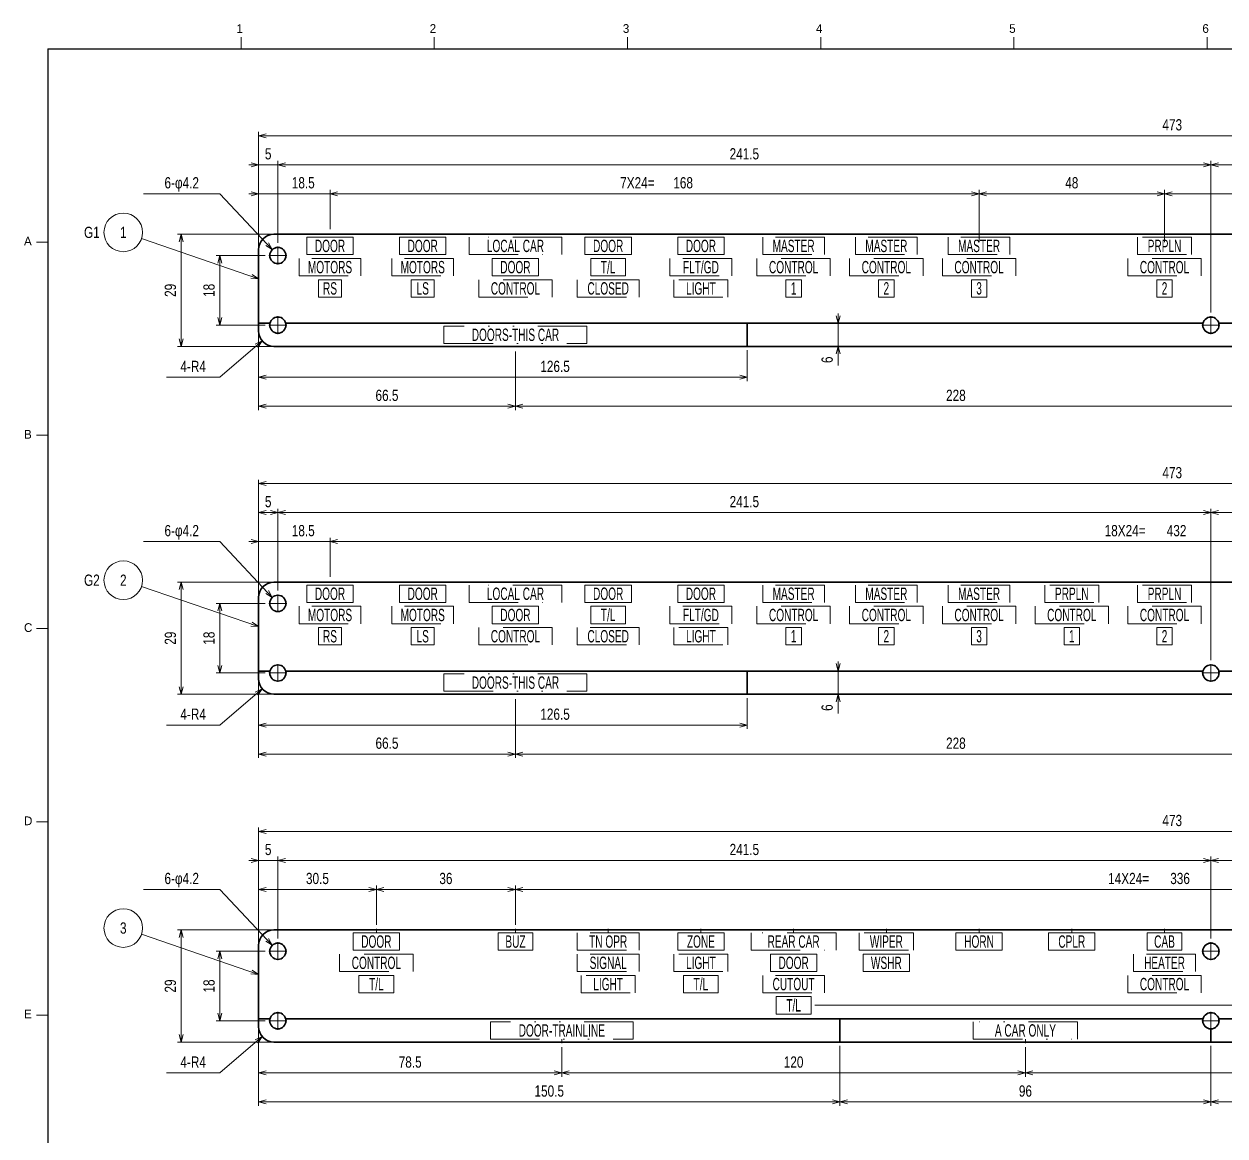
# Model space of a CAD drawing. Header units: millimetres. Extents: x 10 to 832, y 7 to 590.
# Drawn here: x 29.3 to 340.1, y 302.7 to 590.4 of the extents above; entities that cross this region are included whole.
import ezdxf
from ezdxf.enums import TextEntityAlignment as Align

# ---------------------------------------------------------------- set-up
doc = ezdxf.new("R2010")
doc.units = ezdxf.units.MM
doc.linetypes.add('DASHDOT', pattern=[25.3, 12.7, -6.3, 0, -6.3])
doc.linetypes.add('DIVIDE', pattern=[31.6, 12.7, -6.3, 0, -6.3, 0, -6.3])
for name, color, linetype in [('GR1_03', 7, 'Continuous'), ('GR1_08', 7, 'Continuous'), ('GR1_15', 7, 'Continuous'), ('GR1_16', 7, 'Continuous'), ('図面枠B6M', 7, 'Continuous')]:
    doc.layers.add(name, color=color, linetype=linetype)
doc.styles.add('HG丸ｺﾞｼｯｸM-PRO', font='')
doc.styles.get('HG丸ｺﾞｼｯｸM-PRO').set_extended_font_data('HG丸ｺﾞｼｯｸM-PRO')

# ---------------------------------------------------------------- blocks, each defined once
blk = doc.blocks.new('BLKF023')
at = {"layer": '図面枠B6M', "color": 4, "linetype": 'Continuous', "lineweight": 13}
for p, q in [((85.5, 587), (85.5, 584)), ((135.5, 587), (135.5, 584)), ((185.5, 587), (185.5, 584)), ((235.5, 587), (235.5, 584)), ((285.5, 587), (285.5, 584)), ((335.5, 587), (335.5, 584)), ((32.5, 534), (35.5, 534)), ((32.5, 484), (35.5, 484)), ((32.5, 434), (35.5, 434)), ((32.5, 384), (35.5, 384)), ((32.5, 334), (35.5, 334))]:
    blk.add_line(p, q, dxfattribs=at)
at = {"layer": '図面枠B6M', "color": 2, "linetype": 'Continuous', "lineweight": 25}
for q in [(35.5, 15), (831.5, 584)]:
    blk.add_line((35.5, 584), q, dxfattribs=at)
at = {"layer": '図面枠B6M', "color": 4, "linetype": 'Continuous', "lineweight": 13, "style": 'HG丸ｺﾞｼｯｸM-PRO'}
for s, width, p in [('1', 1.003994, (84.29, 587.45)), ('2', 1.003994, (134.3, 587.45)), ('3', 1.003994, (184.29, 587.45)), ('4', 1.003994, (234.29, 587.45)), ('5', 1.003994, (284.29, 587.45)), ('6', 1.003994, (334.29, 587.45)), ('A', 1.002405, (29.29, 532.45)), ('B', 1.004704, (29.29, 482.45)), ('C', 1.001214, (29.29, 432.45)), ('D', 1.002334, (29.29, 382.45)), ('E', 1.001589, (29.29, 332.45))]:
    blk.add_text(s, height=2.25, dxfattribs=dict(at, width=width)).set_placement(p, align=Align.BOTTOM_LEFT)
blk = doc.blocks.new('FXTIP_ARROW_S')
at = {"color": 0, "linetype": 'Continuous', "lineweight": -2}
for q in [(-1, 0), (-0.97, 0.26), (-0.97, -0.26)]:
    blk.add_line((0, 0), q, dxfattribs=at)
blk = doc.blocks.new('FXTIP_ARROW_E')
at = {"color": 0, "linetype": 'Continuous', "lineweight": -2}
for q in [(-1, 0), (-0.97, 0.26), (-0.97, -0.26)]:
    blk.add_line((0, 0), q, dxfattribs=at)
blk = doc.blocks.new('BLKF029')
at = {"layer": 'GR1_03', "color": 4, "linetype": 'DIVIDE', "lineweight": 13}
for p, q in [((126.5, 355.26), (114.5, 355.26)), ((114.5, 355.26), (114.5, 350.76)), ((126.5, 350.76), (126.5, 355.26)), ((114.5, 350.76), (126.5, 350.76))]:
    blk.add_line(p, q, dxfattribs=at)
blk = doc.blocks.new('BLKF030')
at = {"layer": 'GR1_03', "color": 4, "linetype": 'DIVIDE', "lineweight": 13}
for p, q in [((161, 355.26), (152, 355.26)), ((152, 355.26), (152, 350.76)), ((161, 350.76), (161, 355.26)), ((152, 350.76), (161, 350.76))]:
    blk.add_line(p, q, dxfattribs=at)
blk = doc.blocks.new('BLKF036')
at = {"layer": 'GR1_03', "color": 4, "linetype": 'DIVIDE', "lineweight": 13}
for p, q in [((188.5, 355.26), (172.5, 355.26)), ((172.5, 355.26), (172.5, 350.76)), ((188.5, 350.76), (188.5, 355.26)), ((172.5, 350.76), (188.5, 350.76))]:
    blk.add_line(p, q, dxfattribs=at)
blk = doc.blocks.new('BLKF037')
at = {"layer": 'GR1_03', "color": 4, "linetype": 'DIVIDE', "lineweight": 13}
for p, q in [((188.5, 349.76), (172.5, 349.76)), ((172.5, 349.76), (172.5, 345.26)), ((188.5, 345.26), (188.5, 349.76)), ((172.5, 345.26), (188.5, 345.26))]:
    blk.add_line(p, q, dxfattribs=at)
blk = doc.blocks.new('BLKF038')
at = {"layer": 'GR1_03', "color": 4, "linetype": 'DIVIDE', "lineweight": 13}
for p, q in [((332.5, 349.76), (316.5, 349.76)), ((316.5, 349.76), (316.5, 345.26)), ((332.5, 345.26), (332.5, 349.76)), ((316.5, 345.26), (332.5, 345.26))]:
    blk.add_line(p, q, dxfattribs=at)
blk = doc.blocks.new('BLKF043')
at = {"layer": 'GR1_03', "color": 4, "linetype": 'DIVIDE', "lineweight": 13}
for p, q in [((259.5, 355.26), (245.5, 355.26)), ((245.5, 355.26), (245.5, 350.76)), ((259.5, 350.76), (259.5, 355.26)), ((245.5, 350.76), (259.5, 350.76))]:
    blk.add_line(p, q, dxfattribs=at)
blk = doc.blocks.new('BLKF044')
at = {"layer": 'GR1_03', "color": 4, "linetype": 'DIVIDE', "lineweight": 13}
for p, q in [((211.5, 349.76), (197.5, 349.76)), ((197.5, 349.76), (197.5, 345.26)), ((211.5, 345.26), (211.5, 349.76)), ((197.5, 345.26), (211.5, 345.26))]:
    blk.add_line(p, q, dxfattribs=at)
blk = doc.blocks.new('BLKF045')
at = {"layer": 'GR1_03', "color": 4, "linetype": 'DIVIDE', "lineweight": 13}
for p, q in [((187.5, 344.26), (173.5, 344.26)), ((173.5, 344.26), (173.5, 339.76)), ((187.5, 339.76), (187.5, 344.26)), ((173.5, 339.76), (187.5, 339.76))]:
    blk.add_line(p, q, dxfattribs=at)
blk = doc.blocks.new('BLKF046')
at = {"layer": 'GR1_03', "color": 4, "linetype": 'DIVIDE', "lineweight": 13}
for p, q in [((125, 344.26), (116, 344.26)), ((116, 344.26), (116, 339.76)), ((125, 339.76), (125, 344.26)), ((116, 339.76), (125, 339.76))]:
    blk.add_line(p, q, dxfattribs=at)
blk = doc.blocks.new('BLKF047')
at = {"layer": 'GR1_03', "color": 4, "linetype": 'DIVIDE', "lineweight": 13}
for p, q in [((130, 349.76), (111, 349.76)), ((111, 349.76), (111, 345.26)), ((130, 345.26), (130, 349.76)), ((111, 345.26), (130, 345.26))]:
    blk.add_line(p, q, dxfattribs=at)
blk = doc.blocks.new('BLKF048')
at = {"layer": 'GR1_03', "color": 4, "linetype": 'DIVIDE', "lineweight": 13}
for p, q in [((334, 344.26), (315, 344.26)), ((315, 344.26), (315, 339.76)), ((334, 339.76), (334, 344.26)), ((315, 339.76), (334, 339.76))]:
    blk.add_line(p, q, dxfattribs=at)
blk = doc.blocks.new('BLKF056')
at = {"layer": 'GR1_03', "color": 4, "linetype": 'DIVIDE', "lineweight": 13}
for p, q in [((306.5, 355.26), (294.5, 355.26)), ((294.5, 355.26), (294.5, 350.76)), ((306.5, 350.76), (306.5, 355.26)), ((294.5, 350.76), (306.5, 350.76))]:
    blk.add_line(p, q, dxfattribs=at)
blk = doc.blocks.new('BLKF057')
at = {"layer": 'GR1_03', "color": 4, "linetype": 'DIVIDE', "lineweight": 13}
for p, q in [((282.5, 355.26), (270.5, 355.26)), ((270.5, 355.26), (270.5, 350.76)), ((282.5, 350.76), (282.5, 355.26)), ((270.5, 350.76), (282.5, 350.76))]:
    blk.add_line(p, q, dxfattribs=at)
blk = doc.blocks.new('BLKF058')
at = {"layer": 'GR1_03', "color": 4, "linetype": 'DIVIDE', "lineweight": 13}
for p, q in [((258.5, 349.76), (246.5, 349.76)), ((246.5, 349.76), (246.5, 345.26)), ((258.5, 345.26), (258.5, 349.76)), ((246.5, 345.26), (258.5, 345.26))]:
    blk.add_line(p, q, dxfattribs=at)
blk = doc.blocks.new('BLKF059')
at = {"layer": 'GR1_03', "color": 4, "linetype": 'DIVIDE', "lineweight": 13}
for p, q in [((210.5, 355.26), (198.5, 355.26)), ((198.5, 355.26), (198.5, 350.76)), ((210.5, 350.76), (210.5, 355.26)), ((198.5, 350.76), (210.5, 350.76))]:
    blk.add_line(p, q, dxfattribs=at)
blk = doc.blocks.new('BLKF060')
at = {"layer": 'GR1_03', "color": 4, "linetype": 'DIVIDE', "lineweight": 13}
for p, q in [((209, 344.26), (200, 344.26)), ((200, 344.26), (200, 339.76)), ((209, 339.76), (209, 344.26)), ((200, 339.76), (209, 339.76))]:
    blk.add_line(p, q, dxfattribs=at)
blk = doc.blocks.new('BLKF063')
at = {"layer": 'GR1_03', "color": 4, "linetype": 'DIVIDE', "lineweight": 13}
for p, q in [((329, 355.26), (320, 355.26)), ((320, 355.26), (320, 350.76)), ((329, 350.76), (329, 355.26)), ((320, 350.76), (329, 350.76))]:
    blk.add_line(p, q, dxfattribs=at)
blk = doc.blocks.new('BLKF065')
at = {"layer": 'GR1_03', "color": 4, "linetype": 'DIVIDE', "lineweight": 13}
for p, q in [((187, 332.26), (150, 332.26)), ((150, 332.26), (150, 327.76)), ((187, 327.76), (187, 332.26)), ((150, 327.76), (187, 327.76))]:
    blk.add_line(p, q, dxfattribs=at)
blk = doc.blocks.new('BLKF066')
at = {"layer": 'GR1_03', "color": 4, "linetype": 'DIVIDE', "lineweight": 13}
for p, q in [((302, 332.26), (275, 332.26)), ((275, 332.26), (275, 327.76)), ((302, 327.76), (302, 332.26)), ((275, 327.76), (302, 327.76))]:
    blk.add_line(p, q, dxfattribs=at)
blk = doc.blocks.new('BLKF179')
at = {"layer": 'GR1_03', "color": 4, "linetype": 'DIVIDE', "lineweight": 13}
for p, q in [((114.5, 445.26), (102.5, 445.26)), ((102.5, 445.26), (102.5, 440.76)), ((114.5, 440.76), (114.5, 445.26)), ((102.5, 440.76), (114.5, 440.76))]:
    blk.add_line(p, q, dxfattribs=at)
blk = doc.blocks.new('BLKF180')
at = {"layer": 'GR1_03', "color": 4, "linetype": 'DIVIDE', "lineweight": 13}
for p, q in [((116.5, 439.76), (100.5, 439.76)), ((100.5, 439.76), (100.5, 435.26)), ((116.5, 435.26), (116.5, 439.76)), ((100.5, 435.26), (116.5, 435.26))]:
    blk.add_line(p, q, dxfattribs=at)
blk = doc.blocks.new('BLKF181')
at = {"layer": 'GR1_03', "color": 4, "linetype": 'DIVIDE', "lineweight": 13}
for p, q in [((111.5, 434.26), (105.5, 434.26)), ((105.5, 434.26), (105.5, 429.76)), ((111.5, 429.76), (111.5, 434.26)), ((105.5, 429.76), (111.5, 429.76))]:
    blk.add_line(p, q, dxfattribs=at)
blk = doc.blocks.new('BLKF182')
at = {"layer": 'GR1_03', "color": 4, "linetype": 'DIVIDE', "lineweight": 13}
for p, q in [((168.5, 445.26), (144.5, 445.26)), ((144.5, 445.26), (144.5, 440.76)), ((168.5, 440.76), (168.5, 445.26)), ((144.5, 440.76), (168.5, 440.76))]:
    blk.add_line(p, q, dxfattribs=at)
blk = doc.blocks.new('BLKF183')
at = {"layer": 'GR1_03', "color": 4, "linetype": 'DIVIDE', "lineweight": 13}
for p, q in [((166, 434.26), (147, 434.26)), ((147, 434.26), (147, 429.76)), ((166, 429.76), (166, 434.26)), ((147, 429.76), (166, 429.76))]:
    blk.add_line(p, q, dxfattribs=at)
blk = doc.blocks.new('BLKF184')
at = {"layer": 'GR1_03', "color": 4, "linetype": 'DIVIDE', "lineweight": 13}
for p, q in [((138.5, 445.26), (126.5, 445.26)), ((126.5, 445.26), (126.5, 440.76)), ((138.5, 440.76), (138.5, 445.26)), ((126.5, 440.76), (138.5, 440.76))]:
    blk.add_line(p, q, dxfattribs=at)
blk = doc.blocks.new('BLKF185')
at = {"layer": 'GR1_03', "color": 4, "linetype": 'DIVIDE', "lineweight": 13}
for p, q in [((162.5, 439.76), (150.5, 439.76)), ((150.5, 439.76), (150.5, 435.26)), ((162.5, 435.26), (162.5, 439.76)), ((150.5, 435.26), (162.5, 435.26))]:
    blk.add_line(p, q, dxfattribs=at)
blk = doc.blocks.new('BLKF186')
at = {"layer": 'GR1_03', "color": 4, "linetype": 'DIVIDE', "lineweight": 13}
for p, q in [((186.5, 445.26), (174.5, 445.26)), ((174.5, 445.26), (174.5, 440.76)), ((186.5, 440.76), (186.5, 445.26)), ((174.5, 440.76), (186.5, 440.76))]:
    blk.add_line(p, q, dxfattribs=at)
blk = doc.blocks.new('BLKF187')
at = {"layer": 'GR1_03', "color": 4, "linetype": 'DIVIDE', "lineweight": 13}
for p, q in [((210.5, 445.26), (198.5, 445.26)), ((198.5, 445.26), (198.5, 440.76)), ((210.5, 440.76), (210.5, 445.26)), ((198.5, 440.76), (210.5, 440.76))]:
    blk.add_line(p, q, dxfattribs=at)
blk = doc.blocks.new('BLKF189')
at = {"layer": 'GR1_03', "color": 4, "linetype": 'DIVIDE', "lineweight": 13}
for p, q in [((135.5, 434.26), (129.5, 434.26)), ((129.5, 434.26), (129.5, 429.76)), ((135.5, 429.76), (135.5, 434.26)), ((129.5, 429.76), (135.5, 429.76))]:
    blk.add_line(p, q, dxfattribs=at)
blk = doc.blocks.new('BLKF190')
at = {"layer": 'GR1_03', "color": 4, "linetype": 'DIVIDE', "lineweight": 13}
for p, q in [((140.5, 439.76), (124.5, 439.76)), ((124.5, 439.76), (124.5, 435.26)), ((140.5, 435.26), (140.5, 439.76)), ((124.5, 435.26), (140.5, 435.26))]:
    blk.add_line(p, q, dxfattribs=at)
blk = doc.blocks.new('BLKF191')
at = {"layer": 'GR1_03', "color": 4, "linetype": 'DIVIDE', "lineweight": 13}
for p, q in [((188.5, 434.26), (172.5, 434.26)), ((172.5, 434.26), (172.5, 429.76)), ((188.5, 429.76), (188.5, 434.26)), ((172.5, 429.76), (188.5, 429.76))]:
    blk.add_line(p, q, dxfattribs=at)
blk = doc.blocks.new('BLKF192')
at = {"layer": 'GR1_03', "color": 4, "linetype": 'DIVIDE', "lineweight": 13}
for p, q in [((212.5, 439.76), (196.5, 439.76)), ((196.5, 439.76), (196.5, 435.26)), ((212.5, 435.26), (212.5, 439.76)), ((196.5, 435.26), (212.5, 435.26))]:
    blk.add_line(p, q, dxfattribs=at)
blk = doc.blocks.new('BLKF193')
at = {"layer": 'GR1_03', "color": 4, "linetype": 'DIVIDE', "lineweight": 13}
for p, q in [((236.5, 445.26), (220.5, 445.26)), ((220.5, 445.26), (220.5, 440.76)), ((236.5, 440.76), (236.5, 445.26)), ((220.5, 440.76), (236.5, 440.76))]:
    blk.add_line(p, q, dxfattribs=at)
blk = doc.blocks.new('BLKF194')
at = {"layer": 'GR1_03', "color": 4, "linetype": 'DIVIDE', "lineweight": 13}
for p, q in [((260.5, 445.26), (244.5, 445.26)), ((244.5, 445.26), (244.5, 440.76)), ((260.5, 440.76), (260.5, 445.26)), ((244.5, 440.76), (260.5, 440.76))]:
    blk.add_line(p, q, dxfattribs=at)
blk = doc.blocks.new('BLKF195')
at = {"layer": 'GR1_03', "color": 4, "linetype": 'DIVIDE', "lineweight": 13}
for p, q in [((284.5, 445.26), (268.5, 445.26)), ((268.5, 445.26), (268.5, 440.76)), ((284.5, 440.76), (284.5, 445.26)), ((268.5, 440.76), (284.5, 440.76))]:
    blk.add_line(p, q, dxfattribs=at)
blk = doc.blocks.new('BLKF196')
at = {"layer": 'GR1_03', "color": 4, "linetype": 'DIVIDE', "lineweight": 13}
for p, q in [((185, 439.76), (176, 439.76)), ((176, 439.76), (176, 435.26)), ((185, 435.26), (185, 439.76)), ((176, 435.26), (185, 435.26))]:
    blk.add_line(p, q, dxfattribs=at)
blk = doc.blocks.new('BLKF200')
at = {"layer": 'GR1_03', "color": 4, "linetype": 'DIVIDE', "lineweight": 13}
for p, q in [((331.5, 445.26), (317.5, 445.26)), ((317.5, 445.26), (317.5, 440.76)), ((331.5, 440.76), (331.5, 445.26)), ((317.5, 440.76), (331.5, 440.76))]:
    blk.add_line(p, q, dxfattribs=at)
blk = doc.blocks.new('BLKF201')
at = {"layer": 'GR1_03', "color": 4, "linetype": 'DIVIDE', "lineweight": 13}
for p, q in [((307.5, 445.26), (293.5, 445.26)), ((293.5, 445.26), (293.5, 440.76)), ((307.5, 440.76), (307.5, 445.26)), ((293.5, 440.76), (307.5, 440.76))]:
    blk.add_line(p, q, dxfattribs=at)
blk = doc.blocks.new('BLKF202')
at = {"layer": 'GR1_03', "color": 4, "linetype": 'DIVIDE', "lineweight": 13}
for p, q in [((211.5, 434.26), (197.5, 434.26)), ((197.5, 434.26), (197.5, 429.76)), ((211.5, 429.76), (211.5, 434.26)), ((197.5, 429.76), (211.5, 429.76))]:
    blk.add_line(p, q, dxfattribs=at)
blk = doc.blocks.new('BLKF212')
at = {"layer": 'GR1_03', "color": 4, "linetype": 'DIVIDE', "lineweight": 13}
for p, q in [((238, 439.76), (219, 439.76)), ((219, 439.76), (219, 435.26)), ((238, 435.26), (238, 439.76)), ((219, 435.26), (238, 435.26))]:
    blk.add_line(p, q, dxfattribs=at)
blk = doc.blocks.new('BLKF213')
at = {"layer": 'GR1_03', "color": 4, "linetype": 'DIVIDE', "lineweight": 13}
for p, q in [((262, 439.76), (243, 439.76)), ((243, 439.76), (243, 435.26)), ((262, 435.26), (262, 439.76)), ((243, 435.26), (262, 435.26))]:
    blk.add_line(p, q, dxfattribs=at)
blk = doc.blocks.new('BLKF214')
at = {"layer": 'GR1_03', "color": 4, "linetype": 'DIVIDE', "lineweight": 13}
for p, q in [((286, 439.76), (267, 439.76)), ((267, 439.76), (267, 435.26)), ((286, 435.26), (286, 439.76)), ((267, 435.26), (286, 435.26))]:
    blk.add_line(p, q, dxfattribs=at)
blk = doc.blocks.new('BLKF215')
at = {"layer": 'GR1_03', "color": 4, "linetype": 'DIVIDE', "lineweight": 13}
for p, q in [((310, 439.76), (291, 439.76)), ((291, 439.76), (291, 435.26)), ((310, 435.26), (310, 439.76)), ((291, 435.26), (310, 435.26))]:
    blk.add_line(p, q, dxfattribs=at)
blk = doc.blocks.new('BLKF216')
at = {"layer": 'GR1_03', "color": 4, "linetype": 'DIVIDE', "lineweight": 13}
for p, q in [((334, 439.76), (315, 439.76)), ((315, 439.76), (315, 435.26)), ((334, 435.26), (334, 439.76)), ((315, 435.26), (334, 435.26))]:
    blk.add_line(p, q, dxfattribs=at)
blk = doc.blocks.new('BLKF222')
at = {"layer": 'GR1_03', "color": 4, "linetype": 'DIVIDE', "lineweight": 13}
for p, q in [((230.5, 434.26), (226.5, 434.26)), ((226.5, 434.26), (226.5, 429.76)), ((230.5, 429.76), (230.5, 434.26)), ((226.5, 429.76), (230.5, 429.76))]:
    blk.add_line(p, q, dxfattribs=at)
blk = doc.blocks.new('BLKF223')
at = {"layer": 'GR1_03', "color": 4, "linetype": 'DIVIDE', "lineweight": 13}
for p, q in [((254.5, 434.26), (250.5, 434.26)), ((250.5, 434.26), (250.5, 429.76)), ((254.5, 429.76), (254.5, 434.26)), ((250.5, 429.76), (254.5, 429.76))]:
    blk.add_line(p, q, dxfattribs=at)
blk = doc.blocks.new('BLKF224')
at = {"layer": 'GR1_03', "color": 4, "linetype": 'DIVIDE', "lineweight": 13}
for p, q in [((278.5, 434.26), (274.5, 434.26)), ((274.5, 434.26), (274.5, 429.76)), ((278.5, 429.76), (278.5, 434.26)), ((274.5, 429.76), (278.5, 429.76))]:
    blk.add_line(p, q, dxfattribs=at)
blk = doc.blocks.new('BLKF225')
at = {"layer": 'GR1_03', "color": 4, "linetype": 'DIVIDE', "lineweight": 13}
for p, q in [((302.5, 434.26), (298.5, 434.26)), ((298.5, 434.26), (298.5, 429.76)), ((302.5, 429.76), (302.5, 434.26)), ((298.5, 429.76), (302.5, 429.76))]:
    blk.add_line(p, q, dxfattribs=at)
blk = doc.blocks.new('BLKF226')
at = {"layer": 'GR1_03', "color": 4, "linetype": 'DIVIDE', "lineweight": 13}
for p, q in [((326.5, 434.26), (322.5, 434.26)), ((322.5, 434.26), (322.5, 429.76)), ((326.5, 429.76), (326.5, 434.26)), ((322.5, 429.76), (326.5, 429.76))]:
    blk.add_line(p, q, dxfattribs=at)
blk = doc.blocks.new('BLKF231')
at = {"layer": 'GR1_03', "color": 4, "linetype": 'DIVIDE', "lineweight": 13}
for p, q in [((175, 422.26), (138, 422.26)), ((138, 422.26), (138, 417.76)), ((175, 417.76), (175, 422.26)), ((138, 417.76), (175, 417.76))]:
    blk.add_line(p, q, dxfattribs=at)
blk = doc.blocks.new('BLKF237')
at = {"layer": 'GR1_03', "color": 4, "linetype": 'DIVIDE', "lineweight": 13}
for p, q in [((114.5, 535.26), (102.5, 535.26)), ((102.5, 535.26), (102.5, 530.76)), ((114.5, 530.76), (114.5, 535.26)), ((102.5, 530.76), (114.5, 530.76))]:
    blk.add_line(p, q, dxfattribs=at)
blk = doc.blocks.new('BLKF238')
at = {"layer": 'GR1_03', "color": 4, "linetype": 'DIVIDE', "lineweight": 13}
for p, q in [((116.5, 529.76), (100.5, 529.76)), ((100.5, 529.76), (100.5, 525.26)), ((116.5, 525.26), (116.5, 529.76)), ((100.5, 525.26), (116.5, 525.26))]:
    blk.add_line(p, q, dxfattribs=at)
blk = doc.blocks.new('BLKF239')
at = {"layer": 'GR1_03', "color": 4, "linetype": 'DIVIDE', "lineweight": 13}
for p, q in [((111.5, 524.26), (105.5, 524.26)), ((105.5, 524.26), (105.5, 519.76)), ((111.5, 519.76), (111.5, 524.26)), ((105.5, 519.76), (111.5, 519.76))]:
    blk.add_line(p, q, dxfattribs=at)
blk = doc.blocks.new('BLKF240')
at = {"layer": 'GR1_03', "color": 4, "linetype": 'DIVIDE', "lineweight": 13}
for p, q in [((168.5, 535.26), (144.5, 535.26)), ((144.5, 535.26), (144.5, 530.76)), ((168.5, 530.76), (168.5, 535.26)), ((144.5, 530.76), (168.5, 530.76))]:
    blk.add_line(p, q, dxfattribs=at)
blk = doc.blocks.new('BLKF241')
at = {"layer": 'GR1_03', "color": 4, "linetype": 'DIVIDE', "lineweight": 13}
for p, q in [((166, 524.26), (147, 524.26)), ((147, 524.26), (147, 519.76)), ((166, 519.76), (166, 524.26)), ((147, 519.76), (166, 519.76))]:
    blk.add_line(p, q, dxfattribs=at)
blk = doc.blocks.new('BLKF242')
at = {"layer": 'GR1_03', "color": 4, "linetype": 'DIVIDE', "lineweight": 13}
for p, q in [((138.5, 535.26), (126.5, 535.26)), ((126.5, 535.26), (126.5, 530.76)), ((138.5, 530.76), (138.5, 535.26)), ((126.5, 530.76), (138.5, 530.76))]:
    blk.add_line(p, q, dxfattribs=at)
blk = doc.blocks.new('BLKF243')
at = {"layer": 'GR1_03', "color": 4, "linetype": 'DIVIDE', "lineweight": 13}
for p, q in [((162.5, 529.76), (150.5, 529.76)), ((150.5, 529.76), (150.5, 525.26)), ((162.5, 525.26), (162.5, 529.76)), ((150.5, 525.26), (162.5, 525.26))]:
    blk.add_line(p, q, dxfattribs=at)
blk = doc.blocks.new('BLKF244')
at = {"layer": 'GR1_03', "color": 4, "linetype": 'DIVIDE', "lineweight": 13}
for p, q in [((186.5, 535.26), (174.5, 535.26)), ((174.5, 535.26), (174.5, 530.76)), ((186.5, 530.76), (186.5, 535.26)), ((174.5, 530.76), (186.5, 530.76))]:
    blk.add_line(p, q, dxfattribs=at)
blk = doc.blocks.new('BLKF245')
at = {"layer": 'GR1_03', "color": 4, "linetype": 'DIVIDE', "lineweight": 13}
for p, q in [((210.5, 535.26), (198.5, 535.26)), ((198.5, 535.26), (198.5, 530.76)), ((210.5, 530.76), (210.5, 535.26)), ((198.5, 530.76), (210.5, 530.76))]:
    blk.add_line(p, q, dxfattribs=at)
blk = doc.blocks.new('BLKF246')
at = {"layer": 'GR1_03', "color": 4, "linetype": 'DIVIDE', "lineweight": 13}
for p, q in [((135.5, 524.26), (129.5, 524.26)), ((129.5, 524.26), (129.5, 519.76)), ((135.5, 519.76), (135.5, 524.26)), ((129.5, 519.76), (135.5, 519.76))]:
    blk.add_line(p, q, dxfattribs=at)
blk = doc.blocks.new('BLKF247')
at = {"layer": 'GR1_03', "color": 4, "linetype": 'DIVIDE', "lineweight": 13}
for p, q in [((140.5, 529.76), (124.5, 529.76)), ((124.5, 529.76), (124.5, 525.26)), ((140.5, 525.26), (140.5, 529.76)), ((124.5, 525.26), (140.5, 525.26))]:
    blk.add_line(p, q, dxfattribs=at)
blk = doc.blocks.new('BLKF248')
at = {"layer": 'GR1_03', "color": 4, "linetype": 'DIVIDE', "lineweight": 13}
for p, q in [((188.5, 524.26), (172.5, 524.26)), ((172.5, 524.26), (172.5, 519.76)), ((188.5, 519.76), (188.5, 524.26)), ((172.5, 519.76), (188.5, 519.76))]:
    blk.add_line(p, q, dxfattribs=at)
blk = doc.blocks.new('BLKF249')
at = {"layer": 'GR1_03', "color": 4, "linetype": 'DIVIDE', "lineweight": 13}
for p, q in [((212.5, 529.76), (196.5, 529.76)), ((196.5, 529.76), (196.5, 525.26)), ((212.5, 525.26), (212.5, 529.76)), ((196.5, 525.26), (212.5, 525.26))]:
    blk.add_line(p, q, dxfattribs=at)
blk = doc.blocks.new('BLKF250')
at = {"layer": 'GR1_03', "color": 4, "linetype": 'DIVIDE', "lineweight": 13}
for p, q in [((236.5, 535.26), (220.5, 535.26)), ((220.5, 535.26), (220.5, 530.76)), ((236.5, 530.76), (236.5, 535.26)), ((220.5, 530.76), (236.5, 530.76))]:
    blk.add_line(p, q, dxfattribs=at)
blk = doc.blocks.new('BLKF251')
at = {"layer": 'GR1_03', "color": 4, "linetype": 'DIVIDE', "lineweight": 13}
for p, q in [((260.5, 535.26), (244.5, 535.26)), ((244.5, 535.26), (244.5, 530.76)), ((260.5, 530.76), (260.5, 535.26)), ((244.5, 530.76), (260.5, 530.76))]:
    blk.add_line(p, q, dxfattribs=at)
blk = doc.blocks.new('BLKF252')
at = {"layer": 'GR1_03', "color": 4, "linetype": 'DIVIDE', "lineweight": 13}
for p, q in [((284.5, 535.26), (268.5, 535.26)), ((268.5, 535.26), (268.5, 530.76)), ((284.5, 530.76), (284.5, 535.26)), ((268.5, 530.76), (284.5, 530.76))]:
    blk.add_line(p, q, dxfattribs=at)
blk = doc.blocks.new('BLKF253')
at = {"layer": 'GR1_03', "color": 4, "linetype": 'DIVIDE', "lineweight": 13}
for p, q in [((185, 529.76), (176, 529.76)), ((176, 529.76), (176, 525.26)), ((185, 525.26), (185, 529.76)), ((176, 525.26), (185, 525.26))]:
    blk.add_line(p, q, dxfattribs=at)
blk = doc.blocks.new('BLKF256')
at = {"layer": 'GR1_03', "color": 4, "linetype": 'DIVIDE', "lineweight": 13}
for p, q in [((331.5, 535.26), (317.5, 535.26)), ((317.5, 535.26), (317.5, 530.76)), ((331.5, 530.76), (331.5, 535.26)), ((317.5, 530.76), (331.5, 530.76))]:
    blk.add_line(p, q, dxfattribs=at)
blk = doc.blocks.new('BLKF257')
at = {"layer": 'GR1_03', "color": 4, "linetype": 'DIVIDE', "lineweight": 13}
for p, q in [((211.5, 524.26), (197.5, 524.26)), ((197.5, 524.26), (197.5, 519.76)), ((211.5, 519.76), (211.5, 524.26)), ((197.5, 519.76), (211.5, 519.76))]:
    blk.add_line(p, q, dxfattribs=at)
blk = doc.blocks.new('BLKF266')
at = {"layer": 'GR1_03', "color": 4, "linetype": 'DIVIDE', "lineweight": 13}
for p, q in [((238, 529.76), (219, 529.76)), ((219, 529.76), (219, 525.26)), ((238, 525.26), (238, 529.76)), ((219, 525.26), (238, 525.26))]:
    blk.add_line(p, q, dxfattribs=at)
blk = doc.blocks.new('BLKF267')
at = {"layer": 'GR1_03', "color": 4, "linetype": 'DIVIDE', "lineweight": 13}
for p, q in [((262, 529.76), (243, 529.76)), ((243, 529.76), (243, 525.26)), ((262, 525.26), (262, 529.76)), ((243, 525.26), (262, 525.26))]:
    blk.add_line(p, q, dxfattribs=at)
blk = doc.blocks.new('BLKF268')
at = {"layer": 'GR1_03', "color": 4, "linetype": 'DIVIDE', "lineweight": 13}
for p, q in [((286, 529.76), (267, 529.76)), ((267, 529.76), (267, 525.26)), ((286, 525.26), (286, 529.76)), ((267, 525.26), (286, 525.26))]:
    blk.add_line(p, q, dxfattribs=at)
blk = doc.blocks.new('BLKF269')
at = {"layer": 'GR1_03', "color": 4, "linetype": 'DIVIDE', "lineweight": 13}
for p, q in [((334, 529.76), (315, 529.76)), ((315, 529.76), (315, 525.26)), ((334, 525.26), (334, 529.76)), ((315, 525.26), (334, 525.26))]:
    blk.add_line(p, q, dxfattribs=at)
blk = doc.blocks.new('BLKF274')
at = {"layer": 'GR1_03', "color": 4, "linetype": 'DIVIDE', "lineweight": 13}
for p, q in [((230.5, 524.26), (226.5, 524.26)), ((226.5, 524.26), (226.5, 519.76)), ((230.5, 519.76), (230.5, 524.26)), ((226.5, 519.76), (230.5, 519.76))]:
    blk.add_line(p, q, dxfattribs=at)
blk = doc.blocks.new('BLKF275')
at = {"layer": 'GR1_03', "color": 4, "linetype": 'DIVIDE', "lineweight": 13}
for p, q in [((254.5, 524.26), (250.5, 524.26)), ((250.5, 524.26), (250.5, 519.76)), ((254.5, 519.76), (254.5, 524.26)), ((250.5, 519.76), (254.5, 519.76))]:
    blk.add_line(p, q, dxfattribs=at)
blk = doc.blocks.new('BLKF276')
at = {"layer": 'GR1_03', "color": 4, "linetype": 'DIVIDE', "lineweight": 13}
for p, q in [((278.5, 524.26), (274.5, 524.26)), ((274.5, 524.26), (274.5, 519.76)), ((278.5, 519.76), (278.5, 524.26)), ((274.5, 519.76), (278.5, 519.76))]:
    blk.add_line(p, q, dxfattribs=at)
blk = doc.blocks.new('BLKF277')
at = {"layer": 'GR1_03', "color": 4, "linetype": 'DIVIDE', "lineweight": 13}
for p, q in [((326.5, 524.26), (322.5, 524.26)), ((322.5, 524.26), (322.5, 519.76)), ((326.5, 519.76), (326.5, 524.26)), ((322.5, 519.76), (326.5, 519.76))]:
    blk.add_line(p, q, dxfattribs=at)
blk = doc.blocks.new('BLKF281')
at = {"layer": 'GR1_03', "color": 4, "linetype": 'DIVIDE', "lineweight": 13}
for p, q in [((175, 512.26), (138, 512.26)), ((138, 512.26), (138, 507.76)), ((175, 507.76), (175, 512.26)), ((138, 507.76), (175, 507.76))]:
    blk.add_line(p, q, dxfattribs=at)
blk = doc.blocks.new('BLKF291')
at = {"layer": 'GR1_03', "color": 4, "linetype": 'DIVIDE', "lineweight": 13}
for p, q in [((236.5, 344.26), (220.5, 344.26)), ((220.5, 344.26), (220.5, 339.76)), ((236.5, 339.76), (236.5, 344.26)), ((220.5, 339.76), (236.5, 339.76))]:
    blk.add_line(p, q, dxfattribs=at)
blk = doc.blocks.new('BLKF292')
at = {"layer": 'GR1_03', "color": 4, "linetype": 'DIVIDE', "lineweight": 13}
for p, q in [((233, 338.76), (224, 338.76)), ((224, 338.76), (224, 334.26)), ((233, 334.26), (233, 338.76)), ((224, 334.26), (233, 334.26))]:
    blk.add_line(p, q, dxfattribs=at)
blk = doc.blocks.new('BLKF293')
at = {"layer": 'GR1_03', "color": 4, "linetype": 'DIVIDE', "lineweight": 13}
for p, q in [((234.5, 349.76), (222.5, 349.76)), ((222.5, 349.76), (222.5, 345.26)), ((234.5, 345.26), (234.5, 349.76)), ((222.5, 345.26), (234.5, 345.26))]:
    blk.add_line(p, q, dxfattribs=at)
blk = doc.blocks.new('BLKF294')
at = {"layer": 'GR1_03', "color": 4, "linetype": 'DIVIDE', "lineweight": 13}
for p, q in [((239.5, 355.26), (217.5, 355.26)), ((217.5, 355.26), (217.5, 350.76)), ((239.5, 350.76), (239.5, 355.26)), ((217.5, 350.76), (239.5, 350.76))]:
    blk.add_line(p, q, dxfattribs=at)
blk = doc.blocks.new('BLKF304')
at = {"layer": 'GR1_08', "color": 3, "linetype": 'Continuous', "lineweight": 35}
for p, q in [((94, 536.01), (559, 536.01)), ((90, 532.01), (90, 511.01)), ((90, 513.01), (92.96, 513.01)), ((97.04, 513.01), (334.46, 513.01)), ((216.5, 513.01), (216.5, 507.01)), ((338.54, 513.01), (555.96, 513.01)), ((94, 507.01), (559, 507.01))]:
    blk.add_line(p, q, dxfattribs=at)
for centre in [(95, 530.51), (95, 512.51), (336.5, 512.51)]:
    blk.add_circle(centre, 2.1, dxfattribs=at)
for centre, start, end in [((94, 532.01), 90, 180), ((94, 511.01), 180, 270)]:
    blk.add_arc(centre, 4, start, end, dxfattribs=at)
blk = doc.blocks.new('BLKF303')
at = {"layer": 'GR1_08', "color": 3, "linetype": 'Continuous', "lineweight": 35}
blk.add_blockref('BLKF304', (0, 0), dxfattribs=at)
blk = doc.blocks.new('BLKF306')
at = {"layer": 'GR1_08', "color": 3, "linetype": 'Continuous', "lineweight": 35}
for p, q in [((94, 446.01), (559, 446.01)), ((90, 442.01), (90, 421.01)), ((90, 423.01), (92.96, 423.01)), ((97.04, 423.01), (334.46, 423.01)), ((216.5, 423.01), (216.5, 417.01)), ((338.54, 423.01), (555.96, 423.01)), ((94, 417.01), (559, 417.01))]:
    blk.add_line(p, q, dxfattribs=at)
for centre in [(95, 440.51), (95, 422.51), (336.5, 422.51)]:
    blk.add_circle(centre, 2.1, dxfattribs=at)
for centre, start, end in [((94, 442.01), 90, 180), ((94, 421.01), 180, 270)]:
    blk.add_arc(centre, 4, start, end, dxfattribs=at)
blk = doc.blocks.new('BLKF305')
at = {"layer": 'GR1_08', "color": 3, "linetype": 'Continuous', "lineweight": 35}
blk.add_blockref('BLKF306', (0, 0), dxfattribs=at)
blk = doc.blocks.new('BLKF308')
at = {"layer": 'GR1_08', "color": 3, "linetype": 'Continuous', "lineweight": 35}
for p, q in [((94, 356.01), (559, 356.01)), ((90, 352.01), (90, 331.01)), ((90, 333.01), (92.96, 333.01)), ((97.04, 333.01), (334.46, 333.01)), ((240.5, 333.01), (240.5, 327.01)), ((338.54, 333.01), (555.96, 333.01)), ((336.5, 330.41), (336.5, 327.01)), ((94, 327.01), (559, 327.01))]:
    blk.add_line(p, q, dxfattribs=at)
for centre in [(95, 350.51), (336.5, 350.51), (95, 332.51), (336.5, 332.51)]:
    blk.add_circle(centre, 2.1, dxfattribs=at)
for centre, start, end in [((94, 352.01), 90, 180), ((94, 331.01), 180, 270)]:
    blk.add_arc(centre, 4, start, end, dxfattribs=at)
blk = doc.blocks.new('BLKF307')
at = {"layer": 'GR1_08', "color": 3, "linetype": 'Continuous', "lineweight": 35}
blk.add_blockref('BLKF308', (0, 0), dxfattribs=at)

msp = doc.modelspace()

# ---------------------------------------------------------------- linework, layer by layer
at = {"layer": 'GR1_08', "color": 4, "linetype": 'DASHDOT', "lineweight": 13}
for p, q in [((95, 528.21), (95, 532.81)), ((97.3, 530.51), (92.7, 530.51)), ((95, 510.21), (95, 514.81)), ((336.5, 510.21), (336.5, 514.81)), ((97.3, 512.51), (92.7, 512.51)), ((338.8, 512.51), (334.2, 512.51)), ((95, 438.21), (95, 442.81)), ((97.3, 440.51), (92.7, 440.51)), ((95, 420.21), (95, 424.81)), ((336.5, 420.21), (336.5, 424.81)), ((97.3, 422.51), (92.7, 422.51)), ((338.8, 422.51), (334.2, 422.51)), ((120.5, 355.26), (120.5, 356.34)), ((156.5, 355.26), (156.5, 356.34)), ((180.5, 355.26), (180.5, 356.34)), ((204.5, 355.26), (204.5, 356.34)), ((228.5, 355.26), (228.5, 356.34)), ((252.5, 355.26), (252.5, 356.34)), ((276.5, 355.26), (276.5, 356.34)), ((300.5, 355.26), (300.5, 356.34)), ((324.5, 355.26), (324.5, 356.34)), ((95, 348.21), (95, 352.81)), ((97.3, 350.51), (92.7, 350.51)), ((338.8, 350.51), (334.2, 350.51)), ((95, 330.21), (95, 334.81)), ((336.5, 330.21), (336.5, 334.81)), ((97.3, 332.51), (92.7, 332.51)), ((338.8, 332.51), (334.2, 332.51)), ((168.5, 326.69), (168.5, 327.76)), ((288.5, 326.69), (288.5, 327.76))]:
    msp.add_line(p, q, dxfattribs=at)
at = {"layer": 'GR1_15', "color": 4, "linetype": 'Continuous', "lineweight": 13}
for p, q in [((90, 524.49), (59.73, 534.89)), ((90, 434.49), (59.73, 444.89)), ((90, 344.49), (59.73, 354.89))]:
    msp.add_line(p, q, dxfattribs=at)
for centre in [(55, 536.51), (55, 446.51), (55, 356.51)]:
    msp.add_circle(centre, 5, dxfattribs=at)
at = {"layer": 'GR1_16', "color": 4, "linetype": 'Continuous', "lineweight": 13}
for p, q in [((90, 533.01), (90, 562.51)), ((90, 561.51), (563, 561.51)), ((87.5, 554.01), (90, 554.01)), ((90, 533.01), (90, 555.01)), ((90, 554.01), (95, 554.01)), ((95, 533.81), (95, 555.01)), ((95, 554.01), (336.5, 554.01)), ((336.5, 515.81), (336.5, 555.01)), ((336.5, 554.01), (360.5, 554.01)), ((90, 533.01), (90, 547.51)), ((108.5, 537.34), (108.5, 547.51)), ((276.5, 534.01), (276.5, 547.51)), ((324.5, 534.01), (324.5, 547.51)), ((80, 546.51), (60.24, 546.51)), ((93.56, 532.05), (80, 546.51)), ((87.5, 546.51), (90, 546.51)), ((90, 546.51), (108.5, 546.51)), ((108.5, 546.51), (276.5, 546.51)), ((276.5, 546.51), (324.5, 546.51)), ((324.5, 546.51), (372.5, 546.51)), ((93, 536.01), (69, 536.01)), ((70, 507.01), (70, 536.01)), ((91.7, 530.51), (79, 530.51)), ((80, 512.51), (80, 530.51)), ((240, 513.01), (240, 515.51)), ((240, 507.01), (240, 513.01)), ((91.7, 512.51), (79, 512.51)), ((90, 510.01), (90, 490.51)), ((90, 510.01), (90, 498.01)), ((93, 507.01), (69, 507.01)), ((90.96, 508.41), (80, 499.01)), ((240, 502.05), (240, 507.01)), ((156.5, 505.69), (156.5, 490.51)), ((216.5, 506.01), (216.5, 498.01)), ((80, 499.01), (66.16, 499.01)), ((90, 499.01), (216.5, 499.01)), ((90, 491.51), (156.5, 491.51)), ((156.5, 491.51), (384.5, 491.51)), ((90, 443.01), (90, 472.51)), ((90, 471.51), (563, 471.51)), ((90, 443.01), (90, 465.01)), ((90, 464.01), (95, 464.01)), ((95, 443.81), (95, 465.01)), ((95, 464.01), (336.5, 464.01)), ((336.5, 425.81), (336.5, 465.01)), ((336.5, 464.01), (360.5, 464.01)), ((90, 443.01), (90, 457.51)), ((108.5, 447.34), (108.5, 457.51)), ((80, 456.51), (60.24, 456.51)), ((93.56, 442.05), (80, 456.51)), ((87.5, 456.51), (90, 456.51)), ((90, 456.51), (108.5, 456.51)), ((108.5, 456.51), (540.5, 456.51)), ((93, 446.01), (69, 446.01)), ((70, 417.01), (70, 446.01)), ((91.7, 440.51), (79, 440.51)), ((80, 422.51), (80, 440.51)), ((240, 423.01), (240, 425.51)), ((240, 417.01), (240, 423.01)), ((91.7, 422.51), (79, 422.51)), ((90, 420.01), (90, 400.51)), ((90, 420.01), (90, 408.01)), ((93, 417.01), (69, 417.01)), ((90.96, 418.41), (80, 409.01)), ((240, 412.05), (240, 417.01)), ((156.5, 415.69), (156.5, 400.51)), ((216.5, 416.01), (216.5, 408.01)), ((80, 409.01), (66.16, 409.01)), ((90, 409.01), (216.5, 409.01)), ((90, 401.51), (156.5, 401.51)), ((156.5, 401.51), (384.5, 401.51)), ((90, 353.01), (90, 382.51)), ((90, 381.51), (563, 381.51)), ((87.5, 374.01), (90, 374.01)), ((90, 353.01), (90, 375.01)), ((90, 374.01), (95, 374.01)), ((95, 353.81), (95, 375.01)), ((95, 374.01), (336.5, 374.01)), ((336.5, 353.81), (336.5, 375.01)), ((336.5, 374.01), (558, 374.01)), ((90, 353.01), (90, 367.51)), ((120.5, 357.34), (120.5, 367.51)), ((156.5, 357.34), (156.5, 367.51)), ((80, 366.51), (60.24, 366.51)), ((93.56, 352.05), (80, 366.51)), ((90, 366.51), (120.5, 366.51)), ((120.5, 366.51), (156.5, 366.51)), ((156.5, 366.51), (492.5, 366.51)), ((93, 356.01), (69, 356.01)), ((70, 327.01), (70, 356.01)), ((91.7, 350.51), (79, 350.51)), ((80, 332.51), (80, 350.51)), ((234, 336.51), (598.5, 336.51)), ((91.7, 332.51), (79, 332.51)), ((90, 330.01), (90, 310.51)), ((90, 330.01), (90, 318.01)), ((93, 327.01), (69, 327.01)), ((90.96, 328.41), (80, 319.01)), ((168.5, 325.69), (168.5, 318.01)), ((240.5, 326.01), (240.5, 310.51)), ((288.5, 325.69), (288.5, 318.01)), ((336.5, 326.01), (336.5, 310.51)), ((80, 319.01), (66.16, 319.01)), ((90, 319.01), (168.5, 319.01)), ((168.5, 319.01), (288.5, 319.01)), ((288.5, 319.01), (408.5, 319.01)), ((90, 311.51), (240.5, 311.51)), ((240.5, 311.51), (336.5, 311.51)), ((336.5, 311.51), (480.5, 311.51))]:
    msp.add_line(p, q, dxfattribs=at)
at = {"layer": 'GR1_16', "color": 4, "linetype": 'DASHDOT', "lineweight": 13}
msp.add_line((336.5, 348.21), (336.5, 352.81), dxfattribs=at)

# ---------------------------------------------------------------- block references
at = {"layer": 'GR1_03', "color": 4, "linetype": 'DIVIDE', "lineweight": 13}
for name in ['BLKF237', 'BLKF242', 'BLKF240', 'BLKF244', 'BLKF245', 'BLKF250', 'BLKF251', 'BLKF252', 'BLKF256', 'BLKF238', 'BLKF247', 'BLKF243', 'BLKF253', 'BLKF249', 'BLKF266', 'BLKF267', 'BLKF268', 'BLKF269', 'BLKF239', 'BLKF246', 'BLKF241', 'BLKF248', 'BLKF257', 'BLKF274', 'BLKF275', 'BLKF276', 'BLKF277', 'BLKF281', 'BLKF179', 'BLKF184', 'BLKF182', 'BLKF186', 'BLKF187', 'BLKF193', 'BLKF194', 'BLKF195', 'BLKF201', 'BLKF200', 'BLKF180', 'BLKF190', 'BLKF185', 'BLKF196', 'BLKF192', 'BLKF212', 'BLKF213', 'BLKF214', 'BLKF215', 'BLKF216', 'BLKF181', 'BLKF189', 'BLKF183', 'BLKF191', 'BLKF202', 'BLKF222', 'BLKF223', 'BLKF224', 'BLKF225', 'BLKF226', 'BLKF231', 'BLKF029', 'BLKF030', 'BLKF036', 'BLKF059', 'BLKF294', 'BLKF043', 'BLKF057', 'BLKF056', 'BLKF063', 'BLKF047', 'BLKF037', 'BLKF044', 'BLKF293', 'BLKF058', 'BLKF038', 'BLKF046', 'BLKF045', 'BLKF060', 'BLKF291', 'BLKF048', 'BLKF292', 'BLKF065', 'BLKF066']:
    msp.add_blockref(name, (0, 0), dxfattribs=at)
at = {"layer": 'GR1_08', "color": 3, "linetype": 'Continuous', "lineweight": 35}
for name in ['BLKF303', 'BLKF305', 'BLKF307']:
    msp.add_blockref(name, (0, 0), dxfattribs=at)
at = {"layer": 'GR1_15', "color": 4, "linetype": 'Continuous', "lineweight": 13, "xscale": 2, "yscale": 2, "rotation": 341.041296716666}
for p in [(90, 524.49), (90, 434.49), (90, 344.49)]:
    msp.add_blockref('FXTIP_ARROW_S', p, dxfattribs=at)
at = {"layer": 'GR1_16', "color": 4, "linetype": 'Continuous', "lineweight": 13, "xscale": 2, "yscale": 2}
for name, p, rotation in [('FXTIP_ARROW_S', (90, 561.51), 180), ('FXTIP_ARROW_E', (90, 554.01), 360), ('FXTIP_ARROW_S', (95, 554.01), 180), ('FXTIP_ARROW_E', (336.5, 554.01), 360), ('FXTIP_ARROW_S', (336.5, 554.01), 180), ('FXTIP_ARROW_E', (90, 546.51), 360), ('FXTIP_ARROW_S', (108.5, 546.51), 180), ('FXTIP_ARROW_E', (276.5, 546.51), 360), ('FXTIP_ARROW_S', (276.5, 546.51), 180), ('FXTIP_ARROW_E', (324.5, 546.51), 360), ('FXTIP_ARROW_S', (324.5, 546.51), 180), ('FXTIP_ARROW_E', (70, 536.01), 90), ('FXTIP_ARROW_S', (93.56, 532.05), 313.1523897340053), ('FXTIP_ARROW_E', (80, 530.51), 90), ('FXTIP_ARROW_S', (80, 512.51), 270), ('FXTIP_ARROW_S', (240, 513.01), 270), ('FXTIP_ARROW_S', (70, 507.01), 270), ('FXTIP_ARROW_S', (90.96, 508.41), 40.60129464500442), ('FXTIP_ARROW_E', (240, 507.01), 90), ('FXTIP_ARROW_S', (90, 499.01), 180), ('FXTIP_ARROW_E', (216.5, 499.01), 360), ('FXTIP_ARROW_S', (90, 491.51), 180), ('FXTIP_ARROW_E', (156.5, 491.51), 360), ('FXTIP_ARROW_S', (156.5, 491.51), 180), ('FXTIP_ARROW_S', (90, 471.51), 180), ('FXTIP_ARROW_S', (90, 464.01), 180), ('FXTIP_ARROW_E', (95, 464.01), 360), ('FXTIP_ARROW_S', (95, 464.01), 180), ('FXTIP_ARROW_E', (336.5, 464.01), 360), ('FXTIP_ARROW_S', (336.5, 464.01), 180), ('FXTIP_ARROW_E', (90, 456.51), 360), ('FXTIP_ARROW_S', (108.5, 456.51), 180), ('FXTIP_ARROW_E', (70, 446.01), 90), ('FXTIP_ARROW_S', (93.56, 442.05), 313.1523897340053), ('FXTIP_ARROW_E', (80, 440.51), 90), ('FXTIP_ARROW_S', (80, 422.51), 270), ('FXTIP_ARROW_S', (240, 423.01), 270), ('FXTIP_ARROW_S', (70, 417.01), 270), ('FXTIP_ARROW_S', (90.96, 418.41), 40.60129464500442), ('FXTIP_ARROW_E', (240, 417.01), 90), ('FXTIP_ARROW_S', (90, 409.01), 180), ('FXTIP_ARROW_E', (216.5, 409.01), 360), ('FXTIP_ARROW_S', (90, 401.51), 180), ('FXTIP_ARROW_E', (156.5, 401.51), 360), ('FXTIP_ARROW_S', (156.5, 401.51), 180), ('FXTIP_ARROW_S', (90, 381.51), 180), ('FXTIP_ARROW_E', (90, 374.01), 360), ('FXTIP_ARROW_S', (95, 374.01), 180), ('FXTIP_ARROW_E', (336.5, 374.01), 360), ('FXTIP_ARROW_S', (336.5, 374.01), 180), ('FXTIP_ARROW_S', (90, 366.51), 180), ('FXTIP_ARROW_E', (120.5, 366.51), 360), ('FXTIP_ARROW_S', (120.5, 366.51), 180), ('FXTIP_ARROW_E', (156.5, 366.51), 360), ('FXTIP_ARROW_S', (156.5, 366.51), 180), ('FXTIP_ARROW_E', (70, 356.01), 90), ('FXTIP_ARROW_S', (93.56, 352.05), 313.1523897340053), ('FXTIP_ARROW_E', (80, 350.51), 90), ('FXTIP_ARROW_S', (80, 332.51), 270), ('FXTIP_ARROW_S', (70, 327.01), 270), ('FXTIP_ARROW_S', (90.96, 328.41), 40.60129464500442), ('FXTIP_ARROW_S', (90, 319.01), 180), ('FXTIP_ARROW_E', (168.5, 319.01), 360), ('FXTIP_ARROW_S', (168.5, 319.01), 180), ('FXTIP_ARROW_E', (288.5, 319.01), 360), ('FXTIP_ARROW_S', (288.5, 319.01), 180), ('FXTIP_ARROW_S', (90, 311.51), 180), ('FXTIP_ARROW_E', (240.5, 311.51), 360), ('FXTIP_ARROW_S', (240.5, 311.51), 180), ('FXTIP_ARROW_E', (336.5, 311.51), 360), ('FXTIP_ARROW_S', (336.5, 311.51), 180)]:
    msp.add_blockref(name, p, dxfattribs=dict(at, rotation=rotation))
at = {"layer": '図面枠B6M', "color": 4, "linetype": 'Continuous', "lineweight": 13}
msp.add_blockref('BLKF023', (0, 0), dxfattribs=at)

# ---------------------------------------------------------------- texts
at = {"layer": 'GR1_08', "color": 3, "linetype": 'Continuous', "lineweight": 35, "style": 'HG丸ｺﾞｼｯｸM-PRO'}
for s, width, p in [('DOOR', 0.60989, (108.5, 533.01)), ('DOOR', 0.60989, (132.5, 533.01)), ('LOCAL CAR', 0.610005, (156.5, 533.01)), ('DOOR', 0.60989, (180.5, 533.01)), ('DOOR', 0.60989, (204.5, 533.01)), ('MASTER', 0.60993, (228.5, 533.01)), ('MASTER', 0.60993, (252.5, 533.01)), ('MASTER', 0.60993, (276.5, 533.01)), ('PRPLN', 0.610684, (324.5, 533.01)), ('MOTORS', 0.609867, (108.5, 527.51)), ('MOTORS', 0.609867, (132.5, 527.51)), ('DOOR', 0.60989, (156.5, 527.51)), ('T/L', 0.611238, (180.5, 527.51)), ('FLT/GD', 0.611526, (204.5, 527.51)), ('CONTROL', 0.610162, (228.5, 527.51)), ('CONTROL', 0.610162, (252.5, 527.51)), ('CONTROL', 0.610162, (276.5, 527.51)), ('CONTROL', 0.610162, (324.5, 527.51)), ('RS', 0.610797, (108.5, 522.01)), ('LS', 0.611972, (132.5, 522.01)), ('CONTROL', 0.610162, (156.5, 522.01)), ('CLOSED', 0.610702, (180.5, 522.01)), ('LIGHT', 0.610954, (204.5, 522.01)), ('1', 0.60898, (228.5, 522.01)), ('2', 0.60898, (252.5, 522.01)), ('3', 0.60898, (276.5, 522.01)), ('2', 0.60898, (324.5, 522.01)), ('DOORS-THIS CAR', 0.610235, (156.5, 510.01)), ('DOOR', 0.60989, (108.5, 443.01)), ('DOOR', 0.60989, (132.5, 443.01)), ('LOCAL CAR', 0.610005, (156.5, 443.01)), ('DOOR', 0.60989, (180.5, 443.01)), ('DOOR', 0.60989, (204.5, 443.01)), ('MASTER', 0.60993, (228.5, 443.01)), ('MASTER', 0.60993, (252.5, 443.01)), ('MASTER', 0.60993, (276.5, 443.01)), ('PRPLN', 0.610684, (300.5, 443.01)), ('PRPLN', 0.610684, (324.5, 443.01)), ('MOTORS', 0.609867, (108.5, 437.51)), ('MOTORS', 0.609867, (132.5, 437.51)), ('DOOR', 0.60989, (156.5, 437.51)), ('T/L', 0.611238, (180.5, 437.51)), ('FLT/GD', 0.611526, (204.5, 437.51)), ('CONTROL', 0.610162, (228.5, 437.51)), ('CONTROL', 0.610162, (252.5, 437.51)), ('CONTROL', 0.610162, (276.5, 437.51)), ('CONTROL', 0.610162, (300.5, 437.51)), ('CONTROL', 0.610162, (324.5, 437.51)), ('RS', 0.610797, (108.5, 432.01)), ('LS', 0.611972, (132.5, 432.01)), ('CONTROL', 0.610162, (156.5, 432.01)), ('CLOSED', 0.610702, (180.5, 432.01)), ('LIGHT', 0.610954, (204.5, 432.01)), ('1', 0.60898, (228.5, 432.01)), ('2', 0.60898, (252.5, 432.01)), ('3', 0.60898, (276.5, 432.01)), ('1', 0.60898, (300.5, 432.01)), ('2', 0.60898, (324.5, 432.01)), ('DOORS-THIS CAR', 0.610235, (156.5, 420.01)), ('DOOR', 0.60989, (120.5, 353.01)), ('BUZ', 0.611169, (156.5, 353.01)), ('TN OPR', 0.610418, (180.5, 353.01)), ('ZONE', 0.60941, (204.5, 353.01)), ('REAR CAR', 0.609532, (228.5, 353.01)), ('WIPER', 0.609625, (252.5, 353.01)), ('HORN', 0.610236, (276.5, 353.01)), ('CPLR', 0.61048, (300.5, 353.01)), ('CAB', 0.610667, (324.5, 353.01)), ('CONTROL', 0.610162, (120.5, 347.51)), ('SIGNAL', 0.610581, (180.5, 347.51)), ('LIGHT', 0.610954, (204.5, 347.51)), ('DOOR', 0.60989, (228.5, 347.51)), ('WSHR', 0.611037, (252.5, 347.51)), ('HEATER', 0.609815, (324.5, 347.51)), ('T/L', 0.611238, (120.5, 342.01)), ('LIGHT', 0.610954, (180.5, 342.01)), ('T/L', 0.611238, (204.5, 342.01)), ('CUTOUT', 0.610568, (228.5, 342.01)), ('CONTROL', 0.610162, (324.5, 342.01)), ('T/L', 0.611238, (228.5, 336.51)), ('DOOR-TRAINLINE', 0.609828, (168.5, 330.01)), ('A CAR ONLY', 0.610068, (288.5, 330.01))]:
    msp.add_text(s, height=3.2, dxfattribs=dict(at, width=width)).set_placement(p, align=Align.MIDDLE_CENTER)
at = {"layer": 'GR1_15', "color": 123, "linetype": 'Continuous', "lineweight": 35, "style": 'HG丸ｺﾞｼｯｸM-PRO', "width": 0.783931}
for s, p in [('G1', (48.9, 536.51)), ('G2', (48.9, 446.51))]:
    msp.add_text(s, height=2.909, dxfattribs=at).set_placement(p, align=Align.MIDDLE_RIGHT)
at = {"layer": 'GR1_15', "color": 3, "linetype": 'Continuous', "lineweight": 35, "style": 'HG丸ｺﾞｼｯｸM-PRO', "width": 0.784542}
for s, p in [('1', (55, 536.51)), ('2', (55, 446.51)), ('3', (55, 356.51))]:
    msp.add_text(s, height=2.91, rotation=0, dxfattribs=at).set_placement(p, align=Align.MIDDLE_CENTER)
at = {"layer": 'GR1_16', "color": 3, "linetype": 'Continuous', "lineweight": 35, "style": 'HG丸ｺﾞｼｯｸM-PRO'}
for s, height, rotation, width, p in [('473', 2.909, 0, 0.784542, (326.5, 562.01)), ('5', 2.91, 0, 0.784542, (92.5, 554.51)), ('241.5', 2.909, 0, 0.7847, (215.75, 554.51)), ('18.5', 2.909, 0, 0.784749, (101.58, 547.01)), ('7X24=', 2.909, 0, 0.78375, (188.06, 547.01)), ('168', 2.909, 0, 0.784542, (199.9, 547.01)), ('48', 2.909, 0, 0.784542, (300.5, 547.01)), ('29', 2.909, 90, 0.784542, (69.5, 521.51)), ('18', 2.909, 90, 0.784542, (79.5, 521.51)), ('6', 2.91, 90, 0.784542, (239.5, 503.54)), ('126.5', 2.909, 0, 0.7847, (166.75, 499.51)), ('66.5', 2.909, 0, 0.784749, (123.25, 492.01)), ('228', 2.909, 0, 0.784542, (270.5, 492.01)), ('473', 2.909, 0, 0.784542, (326.5, 472.01)), ('5', 2.91, 0, 0.784542, (92.5, 464.51)), ('241.5', 2.909, 0, 0.7847, (215.75, 464.51)), ('18.5', 2.909, 0, 0.784749, (101.58, 457.01)), ('18X24=', 2.909, 0, 0.783889, (314.3, 457.01)), ('432', 2.909, 0, 0.784542, (327.62, 457.01)), ('29', 2.909, 90, 0.784542, (69.5, 431.51)), ('18', 2.909, 90, 0.784542, (79.5, 431.51)), ('6', 2.91, 90, 0.784542, (239.5, 413.54)), ('126.5', 2.909, 0, 0.7847, (166.75, 409.51)), ('66.5', 2.909, 0, 0.784749, (123.25, 402.01)), ('228', 2.909, 0, 0.784542, (270.5, 402.01)), ('473', 2.909, 0, 0.784542, (326.5, 382.01)), ('5', 2.91, 0, 0.784542, (92.5, 374.51)), ('241.5', 2.909, 0, 0.7847, (215.75, 374.51)), ('30.5', 2.909, 0, 0.784749, (105.25, 367.01)), ('36', 2.909, 0, 0.784542, (138.5, 367.01)), ('14X24=', 2.909, 0, 0.783889, (315.21, 367.01)), ('336', 2.909, 0, 0.784542, (328.53, 367.01)), ('29', 2.909, 90, 0.784542, (69.5, 341.51)), ('18', 2.909, 90, 0.784542, (79.5, 341.51)), ('78.5', 2.909, 0, 0.784749, (129.25, 319.51)), ('120', 2.909, 0, 0.784542, (228.5, 319.51)), ('150.5', 2.909, 0, 0.7847, (165.25, 312.01)), ('96', 2.909, 0, 0.784542, (288.5, 312.01))]:
    msp.add_text(s, height=height, rotation=rotation, dxfattribs=dict(at, width=width)).set_placement(p, align=Align.BOTTOM_CENTER)
for s, width, p in [('6-φ4.2', 0.783565, (70.12, 547.01)), ('4-R4', 0.783129, (73.08, 499.51)), ('6-φ4.2', 0.783565, (70.12, 457.01)), ('4-R4', 0.783129, (73.08, 409.51)), ('6-φ4.2', 0.783565, (70.12, 367.01)), ('4-R4', 0.783129, (73.08, 319.51))]:
    msp.add_text(s, height=2.909, dxfattribs=dict(at, width=width)).set_placement(p, align=Align.BOTTOM_CENTER)

doc.saveas('drawing.dxf')
